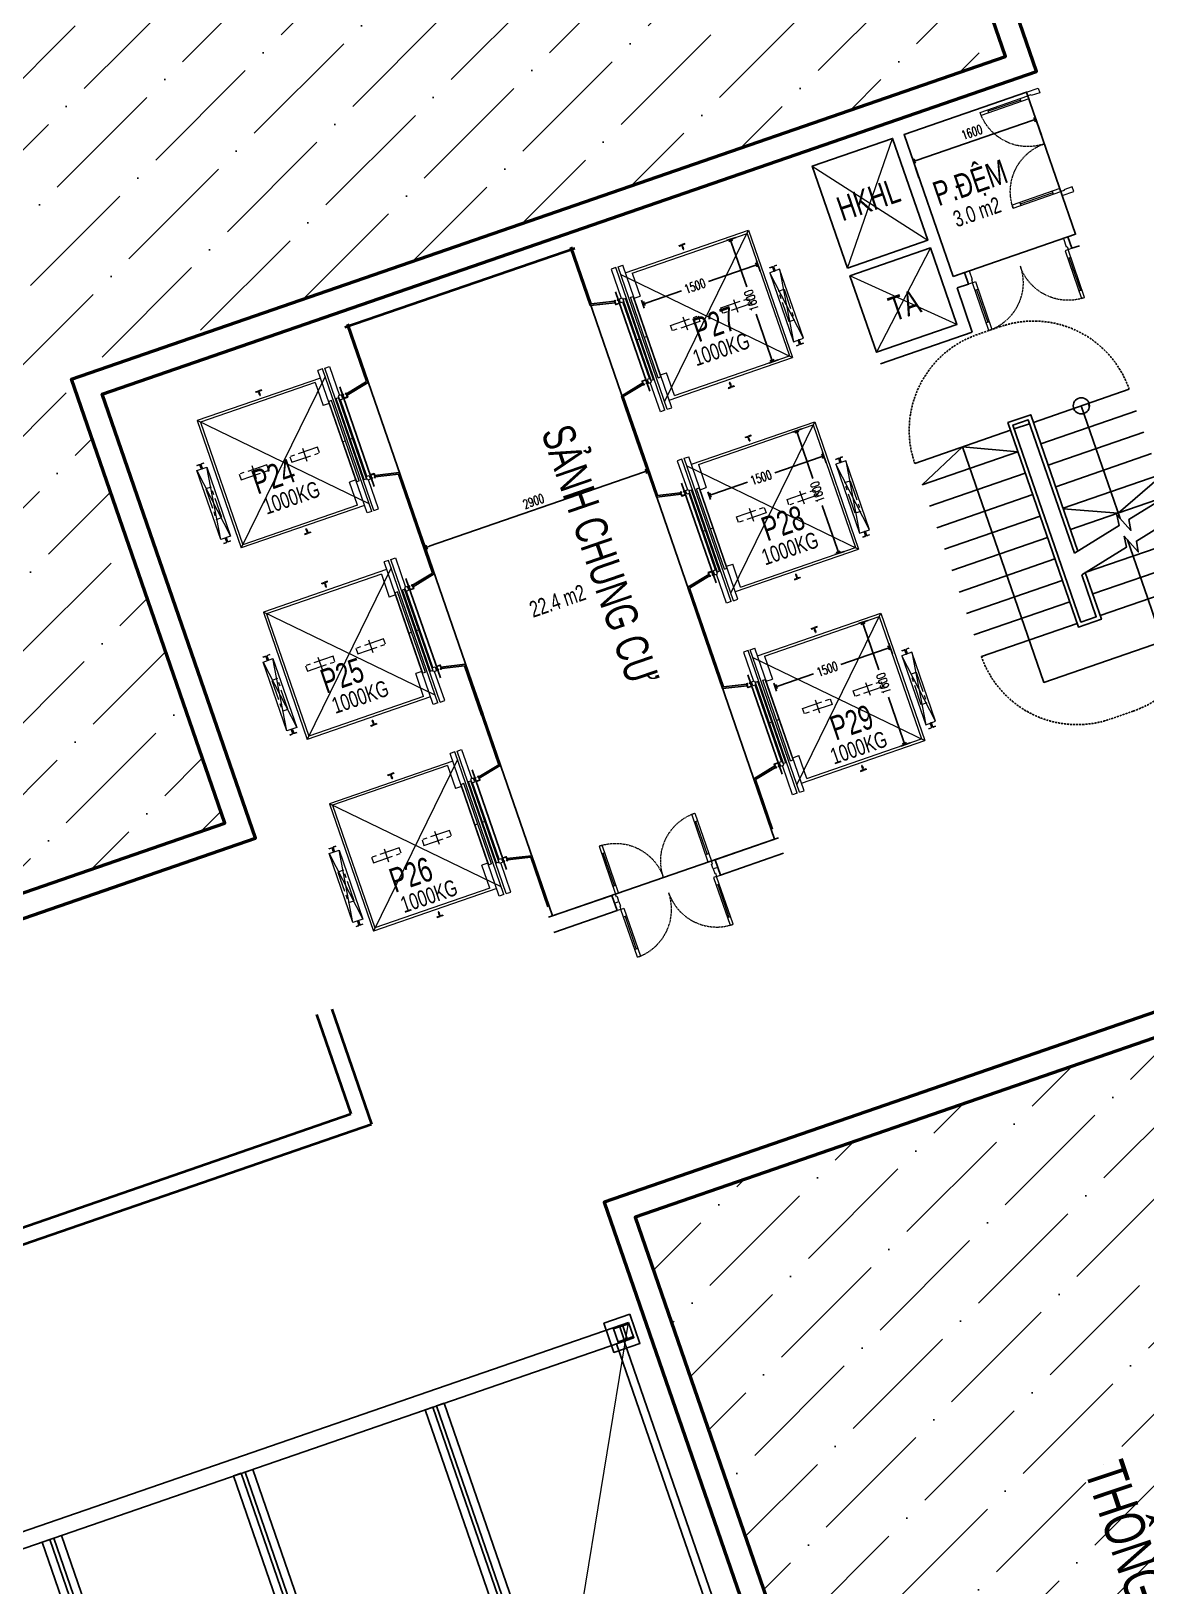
# Model space of a CAD drawing. Header units: millimetres. Extents: x -1534340 to 1713810, y -1348191 to 1114081.
# Drawn here: x 997250 to 1011011, y 23067 to 42252 of the extents above; entities that cross this region are included whole.
import ezdxf
from ezdxf.enums import TextEntityAlignment as Align

# ---------------------------------------------------------------- set-up
doc = ezdxf.new("R2010")
doc.units = ezdxf.units.MM
doc.header["$LTSCALE"] = 100
doc.header["$PDMODE"] = 32
doc.header["$PDSIZE"] = 2.5
for name, pattern in [('HIDDEN', [0.375, 0.25, -0.125]), ('M-HIDDEN', [1.875, 1.25, -0.625]), ('Xref_ST_MBDV Cot vach 30.7.2022$0$CENTERX2', [4, 2.5, -0.5, 0.5, -0.5]), ('Xref_ST_MBDV Cot vach 30.7.2022$0$DASHDOT', [1, 0.5, -0.25, 0, -0.25]), ('Xref_ST_MBDV Cot vach 30.7.2022$0$HIDDEN', [0.375, 0.25, -0.125]), ('Xref_ST_MBDV Cot vach 30.7.2022$0$HIDDEN2', [0.1875, 0.125, -0.0625]), ('Xref_ST_MBDV Cot vach 30.7.2022$0$PHANTOMX2', [5, 2.5, -0.5, 0.5, -0.5, 0.5, -0.5])]:
    doc.linetypes.add(name, pattern=pattern)
for name, color, linetype in [('ccu12-Manh', 8, 'Continuous'), ('KT-Kich thuoc', 9, 'Continuous'), ('KT-Nuoc', 164, 'Continuous'), ('xe cơ khí', 251, 'Continuous'), ('Xref_ST_MBDV Cot vach 30.7.2022$0$A-FLOR-STRS-ARROW', 8, 'Continuous'), ('Xref_ST_MBDV Cot vach 30.7.2022$0$KT-Net manh', 139, 'Continuous'), ('Xref_ST_MBDV Cot vach 30.7.2022$0$KT-Text', 7, 'Continuous'), ('Xref_ST_MBDV Cot vach 30.7.2022$0$KT-Thay', 7, 'Continuous'), ('Xref_ST_MBDV Cot vach 30.7.2022$0$KT-Tuong', 1, 'Continuous'), ('Xref_ST_MBDV Cot vach 30.7.2022$0$Xref_ST_MBDV Cot vach 30.7.2022|Xref_ST_MBDV Cot vach 30.7.2022|Xref_ST_MBDV Cot vach 30.7.2022|Xref_ST_MBDV Cot vach 30.7.2022|A-WALL-PATT', 251, 'Continuous'), ('Xref_ST_MBDV Cot vach 30.7.2022$0$Xref_ST_MBDV Cot vach 30.7.2022|Xref_ST_MBDV Cot vach 30.7.2022|Xref_ST_MBDV Cot vach 30.7.2022|Xref_ST_MBDV Cot vach 30.7.2022|Site_plot line', 1, 'Xref_ST_MBDV Cot vach 30.7.2022$0$DASHDOT')]:
    doc.layers.add(name, color=color, linetype=linetype)
for name, color, linetype, lineweight in [('KT-GIAO THONG HAM', 42, 'Continuous', 13), ('KT-Net cat', 1, 'Continuous', 40), ('KT-Net cot', 2, 'Continuous', 50), ('KT-TUONG', 2, 'Continuous', 13), ('KT-Vat lieu', 250, 'Continuous', 9), ('SPE-MEP-HVAC', 140, 'Continuous', 0), ('Xref_ST_MBDV Cot vach 30.7.2022$0$CUA', 37, 'Continuous', 13), ('Xref_ST_MBDV Cot vach 30.7.2022$0$KT-Noi that', 36, 'Continuous', 9)]:
    doc.layers.add(name, color=color, linetype=linetype, lineweight=lineweight)
doc.styles.add('Xref_ST_MBDV Cot vach 30.7.2022$0$Arial', font='arial.ttf', dxfattribs={"width": 0.7})
doc.styles.add('Xref_ST_MBDV Cot vach 30.7.2022$0$DIM', font='vnsimli.shx', dxfattribs={"width": 0.7})
doc.styles.add('Xref_ST_MBDV Cot vach 30.7.2022$0$xref.N.Cot vach tang N2$0$DIM', font='vnsimli.shx', dxfattribs={"width": 0.7})
doc.dimstyles.new('Xref_ST_MBDV Cot vach 30.7.2022$0$CCU 1-100 A1', dxfattribs={"dimscale": 100, "dimtxt": 2.2, "dimasz": 1, "dimexe": 1, "dimexo": 0, "dimgap": 1, "dimtad": 1, "dimdec": 0, "dimdsep": 46, "dimtxsty": 'Xref_ST_MBDV Cot vach 30.7.2022$0$DIM', "dimblk1": 'Xref_ST_MBDV Cot vach 30.7.2022$0$_ARCHTICK', "dimblk2": 'Xref_ST_MBDV Cot vach 30.7.2022$0$_ARCHTICK', "dimsah": 1, "dimcen": 0, "dimdle": 1, "dimclrd": 256, "dimclre": 256, "dimclrt": 31, "dimadec": 0, "dimazin": 0, "dimtfac": 1, "dimtdec": 0, "dimtix": 1, "dimtmove": 2, "dimatfit": 3, "dimldrblk": 'Xref_ST_MBDV Cot vach 30.7.2022$0$_ARCHTICK', "dimfxl": 8, "dimtolj": 1, "dimarcsym": 0})
doc.dimstyles.new('Xref_ST_MBDV Cot vach 30.7.2022$0$xref.N.Cot vach tang N2$0$CCU 1-100 A1', dxfattribs={"dimscale": 100, "dimtxt": 2.2, "dimasz": 1, "dimexe": 1, "dimexo": 0, "dimgap": 1, "dimtad": 1, "dimdec": 0, "dimdsep": 46, "dimtxsty": 'Xref_ST_MBDV Cot vach 30.7.2022$0$xref.N.Cot vach tang N2$0$DIM', "dimblk1": 'Xref_ST_MBDV Cot vach 30.7.2022$0$xref.N.Cot vach tang N2$0$_ARCHTICK', "dimblk2": 'Xref_ST_MBDV Cot vach 30.7.2022$0$xref.N.Cot vach tang N2$0$_ARCHTICK', "dimsah": 1, "dimcen": 0, "dimdle": 1, "dimclrd": 256, "dimclre": 256, "dimclrt": 31, "dimadec": 0, "dimazin": 0, "dimtfac": 1, "dimtdec": 0, "dimtix": 1, "dimtmove": 2, "dimatfit": 3, "dimldrblk": 'Xref_ST_MBDV Cot vach 30.7.2022$0$xref.N.Cot vach tang N2$0$_ARCHTICK', "dimfxl": 8, "dimtolj": 1, "dimarcsym": 0})

# ---------------------------------------------------------------- blocks, each defined once
blk = doc.blocks.new('BBERETR')
at = {"layer": 'KT-Nuoc', "linetype": 'M-HIDDEN', "ltscale": 500}
h = blk.add_hatch(dxfattribs=at)
h.set_pattern_fill('ANSI36', color=5, scale=5000, angle=-50.4488)
h.set_pattern_definition([(354.55117, (171011.8, -400829.7), (1148.1557, 518.317), [1562.5, -312.5, 0, -312.5])])
h.paths.add_polyline_path([(595375, -890550), (602880, -878255), (610690, -883022), (624576, -860276), (618900, -856811), (608792, -873369), (598976, -867377), (585695, -889134), (590351, -896259), (596141, -891477)])
at = {"layer": 'KT-Kich thuoc'}
blk.add_lwpolyline([(595375, -890550), (602880, -878255), (610690, -883022), (624576, -860276), (618900, -856811), (608792, -873369), (598976, -867377), (585695, -889134), (590351, -896259), (596141, -891477)], close=True, dxfattribs=at)
at = {"layer": 'KT-Net cot'}
for points in [[(595743, -890524), (602980, -878667), (610790, -883435), (624988, -860176), (618800, -856398), (608692, -872957), (598876, -866965), (585340, -889140), (590283, -896704), (596563, -891518)], [(595375, -890550), (602880, -878255), (610690, -883022), (624576, -860276), (618900, -856811), (608792, -873369), (598976, -867377), (585695, -889134), (590351, -896259), (596141, -891477)]]:
    blk.add_lwpolyline(points, close=True, dxfattribs=at)
at = {"layer": 'Defpoints', "style": 'Xref_ST_MBDV Cot vach 30.7.2022$0$Arial', "width": 0.7}
blk.add_text('THÔNG THỦY 6M', height=500, rotation=238.0354, dxfattribs=at).set_placement((600313, -873771), align=Align.MIDDLE_LEFT)
blk = doc.blocks.new('cot')
at = {"layer": 'xe cơ khí'}
for points in [[(11052751, 1251358), (11053091, 1251358), (11053091, 1250978), (11052751, 1250978)], [(11052801, 1251268), (11053001, 1251268), (11053001, 1251252), (11052801, 1251252)], [(11052801, 1251268), (11053001, 1251268), (11053001, 1251068), (11052801, 1251068)], [(11052921, 1251252), (11052921, 1251084), (11052881, 1251084), (11052881, 1251252)], [(11052801, 1251084), (11053001, 1251084), (11053001, 1251068), (11052801, 1251068)]]:
    blk.add_lwpolyline(points, close=True, dxfattribs=at)
blk = doc.blocks.new('bbbb4')
at = {"layer": 'xe cơ khí'}
for points in [[(10050, 6290), (250, 6290), (250, 6090), (10050, 6090)], [(175, 6090), (275, 6090), (275, 290), (175, 290)], [(2525, 6090), (2625, 6090), (2625, 290), (2525, 290)], [(2675, 6090), (2775, 6090), (2775, 290), (2675, 290)], [(5025, 6090), (5125, 6090), (5125, 290), (5025, 290)], [(5175, 6090), (5275, 6090), (5275, 290), (5175, 290)], [(7525, 6090), (7625, 6090), (7625, 290), (7525, 290)], [(7675, 6090), (7775, 6090), (7775, 290), (7675, 290)], [(10125, 6090), (10025, 6090), (10025, 290), (10125, 290)], [(250, 290), (10050, 290), (10050, 90), (250, 90)]]:
    blk.add_lwpolyline(points, close=True, dxfattribs=at)
for p in [(-11052751, -1244978), (-11052751, -1250978)]:
    blk.add_blockref('cot', p, dxfattribs=at)
at = {"layer": 'xe cơ khí', "xscale": -1}
for p in [(11063051, -1244978), (11063051, -1250978)]:
    blk.add_blockref('cot', p, dxfattribs=at)
blk = doc.blocks.new('*U2308')
for p, q in [((-1260, 525), (-1300, 525)), ((-1280, 100), (-1280, 525)), ((-90, 525), (-50, 525)), ((-70, 100), (-70, 525)), ((-1260, 100), (-1300, 100)), ((-90, 100), (-50, 100))]:
    blk.add_line(p, q)
for points in [[(-1300, 0), (-1260, 0), (-1260, 625), (-1300, 625)], [(-50, 0), (-90, 0), (-90, 625), (-50, 625)], [(-1350, -150), (-1290, -150), (-1290, -40), (-1300, -40), (-1300, 0), (-1350, 0)], [(0, -150), (-60, -150), (-60, -40), (-50, -40), (-50, 0), (0, 0)]]:
    blk.add_lwpolyline(points, close=True)
at = {"linetype": 'Xref_ST_MBDV Cot vach 30.7.2022$0$HIDDEN2'}
for centre, start, end in [((-1300, 0), 0, 90), ((-50, 0), 90, 180)]:
    blk.add_arc(centre, 625, start, end, dxfattribs=at)
blk = doc.blocks.new('Xref_ST_MBDV Cot vach 30.7.2022$0$xref.N.Cot vach tang N2$0$_Open90')
at = {"color": 0, "linetype": 'ByBlock', "lineweight": -2}
for p, q in [((0, 0), (-1, 0)), ((-0.5, 0.5), (0, 0)), ((0, 0), (-0.5, -0.5))]:
    blk.add_line(p, q, dxfattribs=at)
blk = doc.blocks.new('*D321')
at = {"layer": 'Defpoints', "color": 5, "transparency": 16777216}
for p, q in [((-24794, 28127), (-23376, 28616)), ((-23259, 28433), (-23345, 28680)), ((-24772, 27910), (-24857, 28158))]:
    blk.add_line(p, q, dxfattribs=at)
at = {"layer": 'Defpoints', "color": 0, "transparency": 16777216}
for p in [(-23328, 28633), (-23259, 28433), (-24772, 27910)]:
    blk.add_point(p, dxfattribs=at)
at = {"layer": 'Defpoints', "color": 5, "transparency": 16777216, "xscale": 50, "yscale": 50, "zscale": 50}
for p, rotation in [((-23328, 28633), 19.04713795664901), ((-24841, 28111), 199.047137956649)]:
    blk.add_blockref('Xref_ST_MBDV Cot vach 30.7.2022$0$xref.N.Cot vach tang N2$0$_Open90', p, dxfattribs=dict(at, rotation=rotation))
at = {"layer": 'Defpoints', "color": 5, "transparency": 16777216, "insert": (-24119, 28471), "char_height": 110, "attachment_point": 5, "rotation": 19.0471, "style": 'Xref_ST_MBDV Cot vach 30.7.2022$0$xref.N.Cot vach tang N2$0$DIM'}
blk.add_mtext('\\A1;1600', dxfattribs=at)
blk = doc.blocks.new('Xref_ST_MBDV Cot vach 30.7.2022$0$xref.N.Cot vach tang N2$0$_ARCHTICK')
at = {"color": 0, "linetype": 'ByBlock', "const_width": 0.15}
blk.add_lwpolyline([(-0.5, -0.5), (0.5, 0.5)], dxfattribs=at)
blk = doc.blocks.new('*U2307')
for p, q in [((-1260, 525), (-1300, 525)), ((-1280, 100), (-1280, 525)), ((-90, 525), (-50, 525)), ((-70, 100), (-70, 525)), ((-1260, 100), (-1300, 100)), ((-90, 100), (-50, 100))]:
    blk.add_line(p, q)
for points in [[(-1300, 0), (-1260, 0), (-1260, 625), (-1300, 625)], [(-50, 0), (-90, 0), (-90, 625), (-50, 625)], [(-1350, -100), (-1290, -100), (-1290, -40), (-1300, -40), (-1300, 0), (-1350, 0)], [(0, -100), (-60, -100), (-60, -40), (-50, -40), (-50, 0), (0, 0)]]:
    blk.add_lwpolyline(points, close=True)
at = {"linetype": 'Xref_ST_MBDV Cot vach 30.7.2022$0$HIDDEN2'}
for centre, start, end in [((-1300, 0), 0, 90), ((-50, 0), 90, 180)]:
    blk.add_arc(centre, 625, start, end, dxfattribs=at)
blk = doc.blocks.new('*D319')
at = {"layer": 'Defpoints', "color": 5, "transparency": 16777216}
for p, q in [((-28253, 24664), (-28108, 24244)), ((-30818, 23362), (-28172, 24275)), ((-30994, 23718), (-30849, 23298))]:
    blk.add_line(p, q, dxfattribs=at)
at = {"layer": 'Defpoints', "color": 0, "transparency": 16777216}
for p in [(-28253, 24664), (-28124, 24292), (-30994, 23718)]:
    blk.add_point(p, dxfattribs=at)
at = {"layer": 'Defpoints', "color": 5, "transparency": 16777216, "xscale": 50, "yscale": 50, "zscale": 50}
for p, rotation in [((-28124, 24292), 19.04748280654089), ((-30866, 23345), 199.0474828065409)]:
    blk.add_blockref('Xref_ST_MBDV Cot vach 30.7.2022$0$xref.N.Cot vach tang N2$0$_Open90', p, dxfattribs=dict(at, rotation=rotation))
at = {"layer": 'Defpoints', "color": 5, "transparency": 16777216, "insert": (-29529, 23918), "char_height": 110, "attachment_point": 5, "rotation": 19.0475, "style": 'Xref_ST_MBDV Cot vach 30.7.2022$0$xref.N.Cot vach tang N2$0$DIM'}
blk.add_mtext('\\A1;2900', dxfattribs=at)
blk = doc.blocks.new('Xref_ST_MBDV Cot vach 30.7.2022$0$_Open90')
at = {"color": 0, "linetype": 'ByBlock', "lineweight": -2}
for p, q in [((0, 0), (-1, 0)), ((-0.5, 0.5), (0, 0)), ((0, 0), (-0.5, -0.5))]:
    blk.add_line(p, q, dxfattribs=at)
blk = doc.blocks.new('*D185')
at = {"layer": 'Defpoints', "color": 5, "transparency": 16777216}
for p, q in [((-2230, 1494), (-2230, 1596)), ((-2180, 1546), (-1728, 1546)), ((-780, 1546), (-1372, 1546)), ((-730, 1457), (-730, 1596))]:
    blk.add_line(p, q, dxfattribs=at)
at = {"layer": 'Defpoints', "color": 0, "transparency": 16777216}
for p in [(-2230, 1546), (-2230, 1494), (-730, 1457)]:
    blk.add_point(p, dxfattribs=at)
at = {"layer": 'Defpoints', "color": 5, "transparency": 16777216, "xscale": 50, "yscale": 50, "zscale": 50, "rotation": 180}
blk.add_blockref('Xref_ST_MBDV Cot vach 30.7.2022$0$_Open90', (-2230, 1546), dxfattribs=at)
at = {"layer": 'Defpoints', "color": 5, "transparency": 16777216, "xscale": 50, "yscale": 50, "zscale": 50}
blk.add_blockref('Xref_ST_MBDV Cot vach 30.7.2022$0$_Open90', (-730, 1546), dxfattribs=at)
at = {"layer": 'Defpoints', "color": 5, "transparency": 16777216, "insert": (-1550, 1546), "char_height": 110, "attachment_point": 5, "style": 'Xref_ST_MBDV Cot vach 30.7.2022$0$DIM'}
blk.add_mtext('\\A1;1500', dxfattribs=at)
blk = doc.blocks.new('Xref_ST_MBDV Cot vach 30.7.2022$0$_ARCHTICK')
at = {"color": 0, "linetype": 'ByBlock', "const_width": 0.15}
blk.add_lwpolyline([(-0.5, -0.5), (0.5, 0.5)], dxfattribs=at)
blk = doc.blocks.new('*D186')
at = {"layer": 'Defpoints', "color": 5, "transparency": 16777216}
for p, q in [((-879, 1950), (-1000, 1950)), ((-950, 1900), (-950, 1328)), ((-950, 400), (-950, 972)), ((-879, 350), (-1000, 350))]:
    blk.add_line(p, q, dxfattribs=at)
at = {"layer": 'Defpoints', "color": 0, "transparency": 16777216}
for p in [(-879, 1950), (-950, 350), (-879, 350)]:
    blk.add_point(p, dxfattribs=at)
at = {"layer": 'Defpoints', "color": 5, "transparency": 16777216, "xscale": 50, "yscale": 50, "zscale": 50}
for p, rotation in [((-950, 1950), 90), ((-950, 350), 270)]:
    blk.add_blockref('Xref_ST_MBDV Cot vach 30.7.2022$0$_Open90', p, dxfattribs=dict(at, rotation=rotation))
at = {"layer": 'Defpoints', "color": 5, "transparency": 16777216, "insert": (-950, 1150), "char_height": 110, "attachment_point": 5, "rotation": 90, "style": 'Xref_ST_MBDV Cot vach 30.7.2022$0$DIM'}
blk.add_mtext('\\A1;1600', dxfattribs=at)
blk = doc.blocks.new('Xref_ST_MBDV Cot vach 30.7.2022$0$Tuong Vay01-flat-1')
at = {"layer": 'Xref_ST_MBDV Cot vach 30.7.2022$0$Xref_ST_MBDV Cot vach 30.7.2022|Xref_ST_MBDV Cot vach 30.7.2022|Xref_ST_MBDV Cot vach 30.7.2022|Xref_ST_MBDV Cot vach 30.7.2022|A-WALL-PATT'}
h = blk.add_hatch(dxfattribs=at)
h.set_pattern_fill('ACET-2D-VATLIEU04', color=256, scale=50, pattern_type=2)
h.set_pattern_definition([(50, (-11139561.84, -1407213.45), (-225.902474, 189.5546825), [37.5, -412.5]), (355, (-11139561.84, -1407213.45), (32.127212, 367.215716), [30, -330]), (100.4514, (-11139531.95, -1407216.06), (-341.231527, -62.944187), [31.870095, -350.571056]), (46.1842, (-11139561.84, -1407113.45), (-319.180497, 306.252097), [56.25, -618.75]), (96.6356, (-11139517.37, -1407120.34), (-516.995922, -60.144022), [47.805144, -525.8565]), (351.1842, (-11139561.84, -1407113.45), (84.740774, 546.39543), [45, -495]), (21, (-11139511.84, -1407138.45), (-105.680822, 275.3079534), [37.5, -412.5]), (326, (-11139511.84, -1407138.45), (206.128805, 305.59852), [30, -330]), (71.4514, (-11139486.97, -1407155.22), (-328.963765, 110.380101), [31.870095, -350.571056]), (37.5, (-11139561.84, -1407213.45), (-78.1345294, 101.8269012), [0, -326, 0, -335, 0, -331.25]), (7.5, (-11139561.84, -1407213.45), (-23.2793464, 176.824191), [0, -191, 0, -318.5, 0, -126.25]), (327.5, (-11139673.34, -1407213.45), (71.9444175, 112.9301145), [0, -125, 0, -390, 0, -517.5000003]), (317.5, (-11139723.34, -1407213.45), (158.0205496, 172.449169), [0, -162.5, 0, -259, 0, -367.5]), (45, (-11139561.84, -1407213.45), (-150.260191, 150.260191), []), (45, (-11139561.84, -1407152.2), (-150.260191, 150.260191), [])])
h.paths.add_polyline_path([(-82665, -118500), (-81837, -121132), (-80903, -123728), (-79863, -126284), (-78720, -128795), (-77475, -131258), (-76131, -133667), (-74689, -136020), (-73153, -138312), (-71525, -140539), (-69807, -142699), (-68002, -144786), (-66114, -146798), (-64145, -148731), (-62100, -150582), (-59980, -152349), (-57790, -154027), (-55533, -155614), (-53213, -157109), (-50835, -158507), (-48401, -159807), (-45916, -161007), (-43385, -162104), (-40811, -163097), (-38198, -163985), (-35551, -164765), (-32875, -165436), (-30174, -165998), (-27451, -166448), (-24702, -166789), (-4397, -168938), (36420, -167648), (41836, -160719), (12445, -24368), (8473, -9249), (-4719, -5521), (-10557, -9947), (-34021, -27848), (-39777, -32009), (-41249, -35294), (-45787, -38574), (-49368, -38942), (-57644, -44924), (-59845, -46601), (-61969, -48362), (-64020, -50208), (-65993, -52137), (-67887, -54144), (-69696, -56226), (-71420, -58381), (-73054, -60604), (-74596, -62892), (-76043, -65242), (-77394, -67648), (-78645, -70107), (-79794, -72615), (-80841, -75168), (-81782, -77762), (-82617, -80392), (-83343, -83054), (-83961, -85743), (-84468, -88455), (-84865, -91186), (-85149, -93930), (-85321, -96684), (-85381, -99530), (-85329, -102201), (-85163, -104955), (-84886, -107701), (-84496, -110432), (-83996, -113146), (-83385, -115836)], flags=16)
h.paths.add_polyline_path([(-83625, -118781), (-82785, -121452), (-81837, -124086), (-80781, -126680), (-79621, -129228), (-78358, -131727), (-76994, -134172), (-75531, -136560), (-73973, -138886), (-72320, -141146), (-70577, -143337), (-68746, -145455), (-66829, -147497), (-64832, -149459), (-62755, -151337), (-60604, -153130), (-58382, -154833), (-56092, -156444), (-53738, -157960), (-51324, -159379), (-48854, -160699), (-46333, -161916), (-43764, -163030), (-41151, -164038), (-38500, -164938), (-35814, -165730), (-33098, -166411), (-30357, -166981), (-27595, -167438), (-24816, -167783), (-4434, -169940), (36920, -168633), (42913, -160966), (13418, -24135), (9295, -8442), (-4926, -4424), (-11163, -9151), (-34617, -27045), (-40580, -31355), (-42052, -34640), (-46156, -37607), (-49737, -37975), (-58240, -44121), (-60467, -45819), (-62623, -47605), (-64704, -49479), (-66707, -51435), (-68628, -53472), (-70465, -55586), (-72214, -57772), (-73872, -60029), (-75437, -62350), (-76905, -64734), (-78276, -67176), (-79545, -69672), (-80712, -72217), (-81774, -74808), (-82729, -77440), (-83576, -80109), (-84314, -82810), (-84940, -85539), (-85455, -88291), (-85857, -91062), (-86146, -93847), (-86321, -96642), (-86382, -99529), (-86328, -102241), (-86160, -105036), (-85879, -107821), (-85484, -110593), (-84976, -113347), (-84356, -116078)])
at = {"layer": 'Xref_ST_MBDV Cot vach 30.7.2022$0$Xref_ST_MBDV Cot vach 30.7.2022|Xref_ST_MBDV Cot vach 30.7.2022|Xref_ST_MBDV Cot vach 30.7.2022|Xref_ST_MBDV Cot vach 30.7.2022|Site_plot line', "ltscale": 5000}
blk.add_arc((-17764, -99529), 69167, 126.14636, 263.7927, dxfattribs=at)
blk = doc.blocks.new('JGHJDFS')
at = {"layer": 'KT-Nuoc'}
h = blk.add_hatch(dxfattribs=at)
h.set_pattern_fill('ANSI36', color=5, scale=5000)
h.set_pattern_definition([(45, (0, 0), (331.4563, 1215.3398), [1562.5, -312.5, 0, -312.5])])
h.paths.add_polyline_path([(619690, 41315), (621583, 35832), (627183, 37766), (625290, 43245), (636822, 47227), (634424, 54177), (609919, 45717), (612317, 38769), (616098, 40074), (616098, 40074)])
at = {"layer": 'KT-Net cot'}
blk.add_lwpolyline([(612132, 38388), (619505, 40933), (621397, 35451), (627565, 37580), (625672, 43059), (637204, 47041), (634610, 54559), (609537, 45902), (612132, 38388)], dxfattribs=at)
blk.add_lwpolyline([(612317, 38769), (619690, 41315), (621583, 35832), (627184, 37766), (625290, 43245), (636822, 47227), (634424, 54177), (609919, 45717)], close=True, dxfattribs=at)
blk = doc.blocks.new('tuongnam')
at = {"layer": 'Defpoints'}
for points in [[(-24350.7, 26691.1), (-22838.3, 27213.2), (-23443.7, 28966.7), (-24956.1, 28444.5)], [(-25656.4, 26795.7), (-24663.9, 27138.4), (-25097.9, 28395.6), (-26090.4, 28052.9)], [(-25623.7, 26701.2), (-24631.2, 27043.9), (-24304.9, 26098.6), (-25297.4, 25755.9)]]:
    blk.add_lwpolyline(points, close=True, dxfattribs=at)
at = {"layer": 'KT-Net cat'}
for p, q in [((-31922.6, 26253.8), (-29086, 27230.3)), ((-31857.5, 26064.7), (-29020.9, 27041.2))]:
    blk.add_line(p, q, dxfattribs=at)
at = {"layer": 'SPE-MEP-HVAC', "linetype": 'HIDDEN', "ltscale": 1500}
for p, q in [((-25656.4, 26795.7), (-25097.9, 28395.6)), ((-26090.4, 28052.9), (-24663.9, 27138.4)), ((-24631.2, 27043.9), (-25297.4, 25755.9)), ((-24304.9, 26098.6), (-25623.7, 26701.2))]:
    blk.add_line(p, q, dxfattribs=at)
at = {"layer": 'Xref_ST_MBDV Cot vach 30.7.2022$0$A-FLOR-STRS-ARROW'}
for points in [[(-21720.6, 23975.8), (-22179.8, 23692.4), (-22156.7, 23558.8), (-22329.7, 23751.4), (-22302.7, 23616.6), (-22854.4, 23276.2)], [(-21628.9, 23710.3), (-22088.2, 23426.9), (-22065.1, 23293.3), (-22238, 23485.9), (-22211, 23351.1), (-22762.7, 23010.7)]]:
    blk.add_lwpolyline(points, dxfattribs=at)
at = {"layer": 'Xref_ST_MBDV Cot vach 30.7.2022$0$KT-Net manh'}
blk.add_line((-22672.6, 25066), (-22673.8, 25127.8), dxfattribs=at)
blk.add_line((-22672.6, 25066), (-22673.8, 25127.8), dxfattribs=at)
blk.add_lwpolyline([(-31810, 26081), (-29297.2, 18802.6), (-26556, 19749), (-29061.2, 27027.3)], close=True, dxfattribs=at)
blk.add_lwpolyline([(-31810, 26081), (-29297.2, 18802.6), (-26556, 19749), (-29061.2, 27027.3)], close=True, dxfattribs=at)
at = {"layer": 'Xref_ST_MBDV Cot vach 30.7.2022$0$KT-Net manh', "linetype": 'Xref_ST_MBDV Cot vach 30.7.2022$0$HIDDEN'}
for points in [[(-22177.5, 25299.1, 0.4141313), (-23766.7, 26072.8), (-24050.8, 25974.7, 0.4141313), (-24824.2, 24385.3, 1.0000292)], [(-21355.1, 22917.1, -0.4141313), (-22128.5, 21327.7), (-22412.6, 21229.6, -0.4141313), (-24001.8, 22003.3, -1.0000292)]]:
    blk.add_lwpolyline(points, format="xyb", dxfattribs=at)
at = {"layer": 'Xref_ST_MBDV Cot vach 30.7.2022$0$KT-Net manh'}
for points in [[(-22768.3, 25095.1), (-22288.5, 23705.6)], [(-24732.8, 24120.7), (-24233.4, 24589.3), (-23551.3, 24528.6)], [(-22196.9, 23440.1), (-21985, 22826.5), (-21952.4, 22732), (-21764.8, 22188.5), (-23229.9, 21682.7), (-24233.4, 24589.3)], [(-22990.6, 23823.8), (-22311.4, 23771.8), (-21802.2, 24212.1)]]:
    blk.add_lwpolyline(points, dxfattribs=at)
blk.add_circle((-22768.3, 25095.1), 100, dxfattribs=at)
blk.add_circle((-22768.3, 25095.1), 100, dxfattribs=at)
at = {"layer": 'Xref_ST_MBDV Cot vach 30.7.2022$0$KT-Thay', "extrusion": (-1.21212e-08, -4.22423e-09, 1)}
for p, q in [((-22177.5, 25299.1), (-23359.1, 24891.2)), ((-22086.1, 25034.4), (-23267.7, 24626.5)), ((-23642.6, 24793.3), (-24824.2, 24385.3)), ((-21994.7, 24769.8), (-23176.3, 24361.8)), ((-23551.3, 24528.6), (-24732.8, 24120.7)), ((-21903.4, 24505.1), (-23084.9, 24097.2)), ((-23459.9, 24263.9), (-24641.4, 23856)), ((-21812, 24240.4), (-22993.6, 23832.5)), ((-23368.5, 23999.3), (-24550.1, 23591.3)), ((-21720.6, 23975.8), (-22902.2, 23567.8)), ((-23277.1, 23734.6), (-24458.7, 23326.7)), ((-23185.7, 23469.9), (-24367.3, 23062)), ((-21537.9, 23446.4), (-22719.4, 23038.5)), ((-23094.4, 23205.2), (-24275.9, 22797.3)), ((-21446.5, 23181.7), (-22628, 22773.8)), ((-23003, 22940.6), (-24184.6, 22532.6)), ((-21355.1, 22917.1), (-22536.7, 22509.1)), ((-22911.6, 22675.9), (-24093.2, 22268)), ((-22820.2, 22411.2), (-24001.8, 22003.3))]:
    blk.add_line(p, q, dxfattribs=at)
at = {"layer": 'Xref_ST_MBDV Cot vach 30.7.2022$0$KT-Thay'}
blk.add_line((-23595.4, 24809.6), (-23406.3, 24874.9), dxfattribs=at)
for points in [[(-22719.1, 23037.6), (-22520.3, 22461.9), (-22803.9, 22364), (-23675.3, 24887.8), (-23391.7, 24985.7), (-22810.8, 23303.2)], [(-22762.7, 23010.7), (-22583.9, 22492.8), (-22773, 22427.6), (-23611.7, 24856.8), (-23422.6, 24922.1), (-22854.4, 23276.2)]]:
    blk.add_lwpolyline(points, dxfattribs=at)
at = {"layer": 'Xref_ST_MBDV Cot vach 30.7.2022$0$KT-Tuong'}
for p, q in [((-25097.9, 28395.6), (-24663.9, 27138.4)), ((-24956.1, 28444.5), (-24350.7, 26691.1)), ((-25656.4, 26795.7), (-24663.9, 27138.4)), ((-22838.3, 27213.2), (-22932.9, 27180.6)), ((-22789.4, 27071.4), (-22883.9, 27038.8)), ((-25623.7, 26701.2), (-24631.2, 27043.9)), ((-24631.2, 27043.9), (-24304.9, 26098.6)), ((-24209, 26740), (-24350.7, 26691.1)), ((-24160, 26598.2), (-24301.8, 26549.3)), ((-24301.8, 26549.3), (-24114.1, 26005.8)), ((-25297.4, 25755.9), (-24304.9, 26098.6)), ((-25248.4, 25614.2), (-24114.1, 26005.8)), ((-27287.9, 19494.3), (-26507.7, 19762.9)), ((-27222.8, 19305.2), (-26442.6, 19573.8)), ((-27287.9, 19494.3), (-27222.8, 19305.2)), ((-29344.3, 18786.4), (-28564.4, 19054.8)), ((-28564.4, 19054.8), (-28499.3, 18865.7)), ((-29279.2, 18597.3), (-28499.3, 18865.7))]:
    blk.add_line(p, q, dxfattribs=at)
at = {"layer": 'Xref_ST_MBDV Cot vach 30.7.2022$0$KT-Tuong', "extrusion": (-3.35283e-09, 1.99852e-08, 1)}
for p, q in [((-22883.9, 27038.8), (-22932.9, 27180.6)), ((-24160, 26598.2), (-24209, 26740))]:
    blk.add_line(p, q, dxfattribs=at)
at = {"layer": 'Xref_ST_MBDV Cot vach 30.7.2022$0$CUA', "xscale": -1}
for name, p, rotation in [('*U2308', (-23003.2, 27690.6), 109.0471379530762), ('*U2308', (-22883.9, 27038.8), 199.0471379530761), ('*U2307', (-28564.4, 19054.8), 18.99710501133985)]:
    blk.add_blockref(name, p, dxfattribs=dict(at, rotation=rotation))
at = {"layer": 'Xref_ST_MBDV Cot vach 30.7.2022$0$CUA', "rotation": 198.9971050113357}
blk.add_blockref('*U2307', (-28499.3, 18865.7), dxfattribs=at)
at = {"layer": 'Xref_ST_MBDV Cot vach 30.7.2022$0$KT-Text', "style": 'Xref_ST_MBDV Cot vach 30.7.2022$0$Arial', "width": 0.7}
for s, height, rotation, p in [('P.ĐỆM', 300, 19.04714, (-24091.9, 27708.4)), ('HKHL', 300, 19.04714, (-25347.2, 27498)), ('TA', 300, 19.04714, (-24901.8, 26196.1)), ('P27', 300, 19.04748, (-27249.8, 25963)), ('SẢNH CHUNG CƯ', 400, 289, (-28892.6, 23183.3)), ('P24', 300, 19.04679, (-32691.9, 24084.1)), ('P28', 300, 19.04748, (-26401.1, 23505.4)), ('P25', 300, 19.04679, (-31843.4, 21626.5)), ('P29', 300, 19.04748, (-25554.2, 21047.2)), ('P26', 300, 19.04679, (-30994.9, 19168.8))]:
    blk.add_text(s, height=height, rotation=rotation, dxfattribs=at).set_placement(p, align=Align.CENTER)
at = {"layer": 'Xref_ST_MBDV Cot vach 30.7.2022$0$KT-Text', "color": 1, "style": 'Xref_ST_MBDV Cot vach 30.7.2022$0$Arial', "width": 0.7}
for s, rotation, p in [('3.0 m2', 19.04714, (-24023.2, 27393.8)), ('22.4 m2', 19, (-29201.7, 22594.1))]:
    blk.add_text(s, height=200, rotation=rotation, dxfattribs=at).set_placement(p, align=Align.CENTER)
at = {"layer": 'Xref_ST_MBDV Cot vach 30.7.2022$0$KT-Text', "style": 'Xref_ST_MBDV Cot vach 30.7.2022$0$Arial', "width": 0.7}
for rotation, p in [(19.04748, (-27519.4, 25582)), (19.04679, (-32824.7, 23750.4)), (19.04748, (-26670.9, 23124.4)), (19.04679, (-31976.2, 21292.8)), (19.04748, (-25822.4, 20666.8)), (19.04679, (-31127.7, 18835.1))]:
    blk.add_text('1000KG', height=200, rotation=rotation, dxfattribs=at).set_placement(p)
at = {"layer": 'Defpoints', "color": 5}
dim = blk.add_linear_dim(base=(-23328.4, 28632.7), p1=(-24771.7, 27910.5), p2=(-23259.3, 28432.6), angle=199.04714, dimstyle='Xref_ST_MBDV Cot vach 30.7.2022$0$xref.N.Cot vach tang N2$0$CCU 1-100 A1', override={"dimscale": 50, "dimblk1": 'Xref_ST_MBDV Cot vach 30.7.2022$0$xref.N.Cot vach tang N2$0$_Open90', "dimblk2": 'Xref_ST_MBDV Cot vach 30.7.2022$0$xref.N.Cot vach tang N2$0$_Open90', "dimclrd": 5, "dimclre": 5, "dimclrt": 5, "dimlwd": 65535, "dimlwe": 65535}, dxfattribs=at)
dim.commit()
dim.dimension.update_dxf_attribs({"geometry": '*D321', "text_midpoint": (-24118.9, 28470.9)})
dim = blk.add_aligned_dim(p1=(-30994.2, 23717.9), p2=(-28253, 24664.3), distance=-394.2, dimstyle='Xref_ST_MBDV Cot vach 30.7.2022$0$xref.N.Cot vach tang N2$0$CCU 1-100 A1', override={"dimscale": 50, "dimblk1": 'Xref_ST_MBDV Cot vach 30.7.2022$0$xref.N.Cot vach tang N2$0$_Open90', "dimblk2": 'Xref_ST_MBDV Cot vach 30.7.2022$0$xref.N.Cot vach tang N2$0$_Open90', "dimclrd": 5, "dimclre": 5, "dimclrt": 5, "dimlwd": 65535, "dimlwe": 65535}, dxfattribs=at)
dim.commit()
dim.dimension.update_dxf_attribs({"geometry": '*D319', "text_midpoint": (-29529.2, 23917.7)})
blk = doc.blocks.new('Xref_ST_MBDV Cot vach 30.7.2022$0$TM 1000kg')
at = {"layer": 'Xref_ST_MBDV Cot vach 30.7.2022$0$KT-Net manh'}
for p, q in [((-2850, 2500), (-2850, 1742.2)), ((-2832, 2500), (-2832, 1754.4)), ((-2850, 1742.2), (-2847, 1742.2)), ((-2847, 1742.2), (-2847, 1739.2)), ((-2550, 1674.2), (-2847, 1739.2)), ((-2550, 1692.7), (-2832, 1754.4)), ((-2500, 1800), (-2500, 500)), ((-2550, 625.8), (-2847, 560.8)), ((-2550, 607.3), (-2832, 545.6)), ((-2850, 557.8), (-2847, 557.8)), ((-2850, -100), (-2850, 557.8)), ((-2847, 557.8), (-2847, 560.8)), ((-2832, -100), (-2832, 545.6))]:
    blk.add_line(p, q, dxfattribs=at)
at = {"layer": 'Xref_ST_MBDV Cot vach 30.7.2022$0$KT-Net manh', "const_width": 2}
for points in [[(-2847, 1742.2), (-2832, 1754.4)], [(-2847, 557.8), (-2832, 545.6)]]:
    blk.add_lwpolyline(points, dxfattribs=at)
at = {"layer": 'Xref_ST_MBDV Cot vach 30.7.2022$0$KT-Net manh', "ltscale": 2}
for points in [[(-2510, 1700), (-2500, 1700), (-2500, 1650), (-2550, 1650), (-2550, 1700), (-2540, 1700), (-2540, 1690), (-2541.6, 1690), (-2541.6, 1698.4), (-2548.4, 1698.4), (-2548.4, 1651.6), (-2501.6, 1651.6), (-2501.6, 1698.4), (-2508.4, 1698.4), (-2508.4, 1690), (-2510, 1690)], [(-2510, 600), (-2500, 600), (-2500, 650), (-2550, 650), (-2550, 600), (-2540, 600), (-2540, 610), (-2541.6, 610), (-2541.6, 601.6), (-2548.4, 601.6), (-2548.4, 648.4), (-2501.6, 648.4), (-2501.6, 601.6), (-2508.4, 601.6), (-2508.4, 610), (-2510, 610)]]:
    blk.add_lwpolyline(points, close=True, dxfattribs=at)
at = {"layer": 'Xref_ST_MBDV Cot vach 30.7.2022$0$KT-Noi that', "linetype": 'Continuous', "ltscale": 2}
for p, q in [((-2460, 2080), (-2460, 1700)), ((-2400, 2080), (-2460, 2080)), ((-2400, 220), (-2400, 2080)), ((-2370, 220), (-2370, 2080)), ((-2370, 2080), (-2310, 2080)), ((-2310, 220), (-2310, 2080)), ((-2310, 1981), (-700, 1981)), ((-2230, 1950), (-730, 1950)), ((-2230, 1950), (-2230, 1650)), ((-730, 1950), (-730, 350)), ((-700, 1981), (-700, 319)), ((-2455, 650), (-2455, 1650)), ((-2441.3, 620), (-2441.3, 1680)), ((-2411, 1680), (-2441.3, 1680)), ((-2411, 620), (-2411, 1680)), ((-2348, 625), (-2348, 1675)), ((-2348, 1675), (-2314, 1675)), ((-2314, 625), (-2314, 1675)), ((-2310, 1650), (-2230, 1650)), ((-2411, 1150), (-2441.3, 1150)), ((-2314, 1150), (-2348, 1150)), ((-2460, 220), (-2460, 600)), ((-2411, 620), (-2441.3, 620)), ((-2348, 625), (-2314, 625)), ((-2310, 650), (-2230, 650)), ((-2230, 350), (-2230, 650)), ((-2400, 220), (-2460, 220)), ((-2370, 220), (-2310, 220)), ((-2310, 319), (-700, 319)), ((-2230, 350), (-730, 350))]:
    blk.add_line(p, q, dxfattribs=at)
at = {"layer": 'Xref_ST_MBDV Cot vach 30.7.2022$0$KT-Noi that', "linetype": 'Xref_ST_MBDV Cot vach 30.7.2022$0$HIDDEN', "ltscale": 500}
for p, q in [((-2370, 1981), (-700, 319)), ((-2370, 319), (-700, 1981)), ((-495, 1400), (-625, 500)), ((-495, 500), (-625, 1400))]:
    blk.add_line(p, q, dxfattribs=at)
at = {"layer": 'Xref_ST_MBDV Cot vach 30.7.2022$0$KT-Noi that', "linetype": 'Continuous'}
for p, q in [((-1572.5, 2077), (-1572.5, 2082)), ((-1572.5, 2082), (-1535, 2082)), ((-1569.5, 2074), (-1540.1, 2070.9)), ((-1540, 2021), (-1540, 2050)), ((-1539, 2020), (-1535, 2020)), ((-1537.1, 2054.1), (-1537.1, 2067.9)), ((-1497.5, 2082), (-1535, 2082)), ((-1531, 2020), (-1535, 2020)), ((-1532.9, 2054.1), (-1532.9, 2067.9)), ((-1530, 2021), (-1530, 2050)), ((-1500.5, 2074), (-1529.9, 2070.9)), ((-1497.5, 2077), (-1497.5, 2082)), ((-603.5, 1460), (-574.4, 1460)), ((-603.5, 1456.8), (-603.5, 1460)), ((-603.5, 1456.8), (-574.4, 1456.8)), ((-568.2, 1406.2), (-568.2, 1450.6)), ((-565, 1406.2), (-565, 1450.6)), ((-558, 1403.2), (-562, 1403.2)), ((-558, 1400), (-562, 1400)), ((-555, 1406.2), (-555, 1450.6)), ((-551.8, 1406.2), (-551.8, 1450.6)), ((-516.5, 1460), (-545.6, 1460)), ((-516.5, 1456.8), (-545.6, 1456.8)), ((-516.5, 1456.8), (-516.5, 1460)), ((-603.5, 443.2), (-574.4, 443.2)), ((-603.5, 440), (-574.4, 440)), ((-568.2, 493.8), (-568.2, 449.4)), ((-565, 493.8), (-565, 449.4)), ((-558, 500), (-562, 500)), ((-558, 496.8), (-562, 496.8)), ((-555, 493.8), (-555, 449.4)), ((-551.8, 493.8), (-551.8, 449.4)), ((-516.5, 443.2), (-545.6, 443.2)), ((-516.5, 440), (-545.6, 440)), ((-1572.5, 223), (-1572.5, 218)), ((-1572.5, 218), (-1535, 218)), ((-1569.5, 226), (-1540.1, 229.1)), ((-1540, 279), (-1540, 250)), ((-1539, 280), (-1535, 280)), ((-1537.1, 245.9), (-1537.1, 232.1)), ((-1531, 280), (-1535, 280)), ((-1497.5, 218), (-1535, 218)), ((-1532.9, 245.9), (-1532.9, 232.1)), ((-1530, 279), (-1530, 250)), ((-1500.5, 226), (-1529.9, 229.1)), ((-1497.5, 223), (-1497.5, 218))]:
    blk.add_line(p, q, dxfattribs=at)
at = {"layer": 'Xref_ST_MBDV Cot vach 30.7.2022$0$KT-Noi that', "linetype": 'Xref_ST_MBDV Cot vach 30.7.2022$0$CENTERX2'}
for p, q in [((-1815, 1236), (-1815, 1066.7)), ((-1155, 1236), (-1155, 1066.7))]:
    blk.add_line(p, q, dxfattribs=at)
at = {"layer": 'Xref_ST_MBDV Cot vach 30.7.2022$0$KT-Noi that', "linetype": 'Continuous', "ltscale": 2}
for points in [[(-2485, 1700), (-2445, 1700), (-2445, 1650), (-2485, 1650)], [(-495, 1400), (-625, 1400), (-625, 500), (-495, 500)], [(-2485, 600), (-2445, 600), (-2445, 650), (-2485, 650)]]:
    blk.add_lwpolyline(points, close=True, dxfattribs=at)
at = {"layer": 'Xref_ST_MBDV Cot vach 30.7.2022$0$KT-Noi that', "linetype": 'Xref_ST_MBDV Cot vach 30.7.2022$0$PHANTOMX2'}
for points in [[(-1635, 1186), (-1635, 1114), (-1995, 1114), (-1995, 1186)], [(-975, 1186), (-975, 1114), (-1335, 1114), (-1335, 1186)], [(-524, 1150), (-524, 750), (-596, 750), (-596, 1150)]]:
    blk.add_lwpolyline(points, close=True, dxfattribs=at)
at = {"layer": 'Xref_ST_MBDV Cot vach 30.7.2022$0$KT-Noi that', "linetype": 'Continuous'}
for centre, radius, start, end in [((-1569.5, 2077), 3, 180, 270), ((-1540.1, 2067.9), 3, 0, 90), ((-1542.3, 2054.7), 5.25, 295.66972, 353.31728), ((-1539, 2021), 1, 180, 270), ((-1529.9, 2067.9), 3, 90, 180), ((-1527.7, 2054.7), 5.25, 186.68272, 244.33028), ((-1531, 2021), 1, 270, 0), ((-1500.5, 2077), 3, 270, 0), ((-574.4, 1450.6), 9.4, 0, 90), ((-574.4, 1450.6), 6.2, 0, 90), ((-562, 1406.2), 6.2, 180, 270), ((-562, 1406.2), 3, 180, 270), ((-558, 1406.2), 3, 270, 0), ((-558, 1406.2), 6.2, 270, 0), ((-545.6, 1450.6), 9.4, 90, 180), ((-545.6, 1450.6), 6.2, 90, 180), ((-574.4, 449.4), 6.2, 270, 0), ((-574.4, 449.4), 9.4, 270, 0), ((-562, 493.8), 6.2, 90, 180), ((-562, 493.8), 3, 90, 180), ((-558, 493.8), 6.2, 0, 90), ((-558, 493.8), 3, 0, 90), ((-545.6, 449.4), 9.4, 180, 270), ((-545.6, 449.4), 6.2, 180, 270), ((-1569.5, 223), 3, 90, 180), ((-1540.1, 232.1), 3, 270, 0), ((-1539, 279), 1, 90, 180), ((-1542.3, 245.3), 5.25, 6.68272, 64.33028), ((-1527.7, 245.3), 5.25, 115.66972, 173.31728), ((-1529.9, 232.1), 3, 180, 270), ((-1531, 279), 1, 0, 90), ((-1500.5, 223), 3, 0, 90)]:
    blk.add_arc(centre, radius, start, end, dxfattribs=at)
at = {"layer": 'Defpoints', "color": 5}
for base, p1, p2, angle, picture, middle in [((-950.2, 350), (-879.1, 1950), (-879.1, 350), 90, '*D186', (-950.2, 1150)), ((-2230, 1545.8), (-730, 1457.2), (-2230, 1494.3), 180, '*D185', (-1550.1, 1545.8))]:
    dim = blk.add_linear_dim(base=base, p1=p1, p2=p2, angle=angle, dimstyle='Xref_ST_MBDV Cot vach 30.7.2022$0$CCU 1-100 A1', override={"dimscale": 50, "dimblk1": 'Xref_ST_MBDV Cot vach 30.7.2022$0$_Open90', "dimblk2": 'Xref_ST_MBDV Cot vach 30.7.2022$0$_Open90', "dimclrd": 5, "dimclre": 5, "dimclrt": 5, "dimlwd": 65535, "dimlwe": 65535}, dxfattribs=at)
    dim.commit()
    dim.dimension.update_dxf_attribs({"geometry": picture, "text_midpoint": middle, "dimtype": 128})
blk = doc.blocks.new('A$C1A6A5B7D')
at = {"layer": 'Xref_ST_MBDV Cot vach 30.7.2022$0$KT-Noi that', "rotation": 19.04748280657569}
for p in [(18702, -58909), (19518, -61272), (20334, -63635)]:
    blk.add_blockref('Xref_ST_MBDV Cot vach 30.7.2022$0$TM 1000kg', p, dxfattribs=at)
at = {"layer": 'Xref_ST_MBDV Cot vach 30.7.2022$0$KT-Noi that', "xscale": -0.9999999999999999, "rotation": 19.04679309956864}
for p in [(10573, -61715), (11389, -64078), (12205, -66442)]:
    blk.add_blockref('Xref_ST_MBDV Cot vach 30.7.2022$0$TM 1000kg', p, dxfattribs=at)
blk = doc.blocks.new('123213')
at = {"layer": 'KT-GIAO THONG HAM'}
blk.add_line((1263228.9, 47567.6), (1263228.9, 47567.6), dxfattribs=at)
at = {"layer": 'KT-Net cat'}
for p, q in [((1255882.4, 50154.6), (1256306.6, 48925.8)), ((1256071.4, 50219.9), (1256561, 48802)), ((1245696.2, 45262.6), (1256306.6, 48925.8)), ((1245761.5, 45073.5), (1256561, 48802))]:
    blk.add_line(p, q, dxfattribs=at)
at = {"layer": 'KT-Vat lieu'}
blk.add_line((1256260.1, 25159.5), (1259733.8, 46353.4), dxfattribs=at)
blk.add_blockref('Xref_ST_MBDV Cot vach 30.7.2022$0$Tuong Vay01-flat-1', (1285020.6, 183923.2))
at = {"layer": 'KT-Kich thuoc'}
for name, p in [('JGHJDFS', (627566.6, 14748.7)), ('tuongnam', (1288091.8, 32569.1))]:
    blk.add_blockref(name, p, dxfattribs=at)
at = {"layer": 'KT-Kich thuoc', "rotation": 19.0471379539965}
blk.add_blockref('bbbb4', (1252097.7, 37062.7), dxfattribs=at)
at = {"layer": 'KT-Net cot', "rotation": 50.44882697619567}
blk.add_blockref('BBERETR', (209609.7, 138124.2), dxfattribs=at)
at = {"layer": 'KT-TUONG'}
blk.add_blockref('A$C1A6A5B7D', (1243822.6, 117095.8), dxfattribs=at)

msp = doc.modelspace()

# ---------------------------------------------------------------- block references
at = {"layer": 'ccu12-Manh'}
msp.add_blockref('123213', (-255109.6, -20035.9), dxfattribs=at)

doc.saveas('drawing.dxf')
